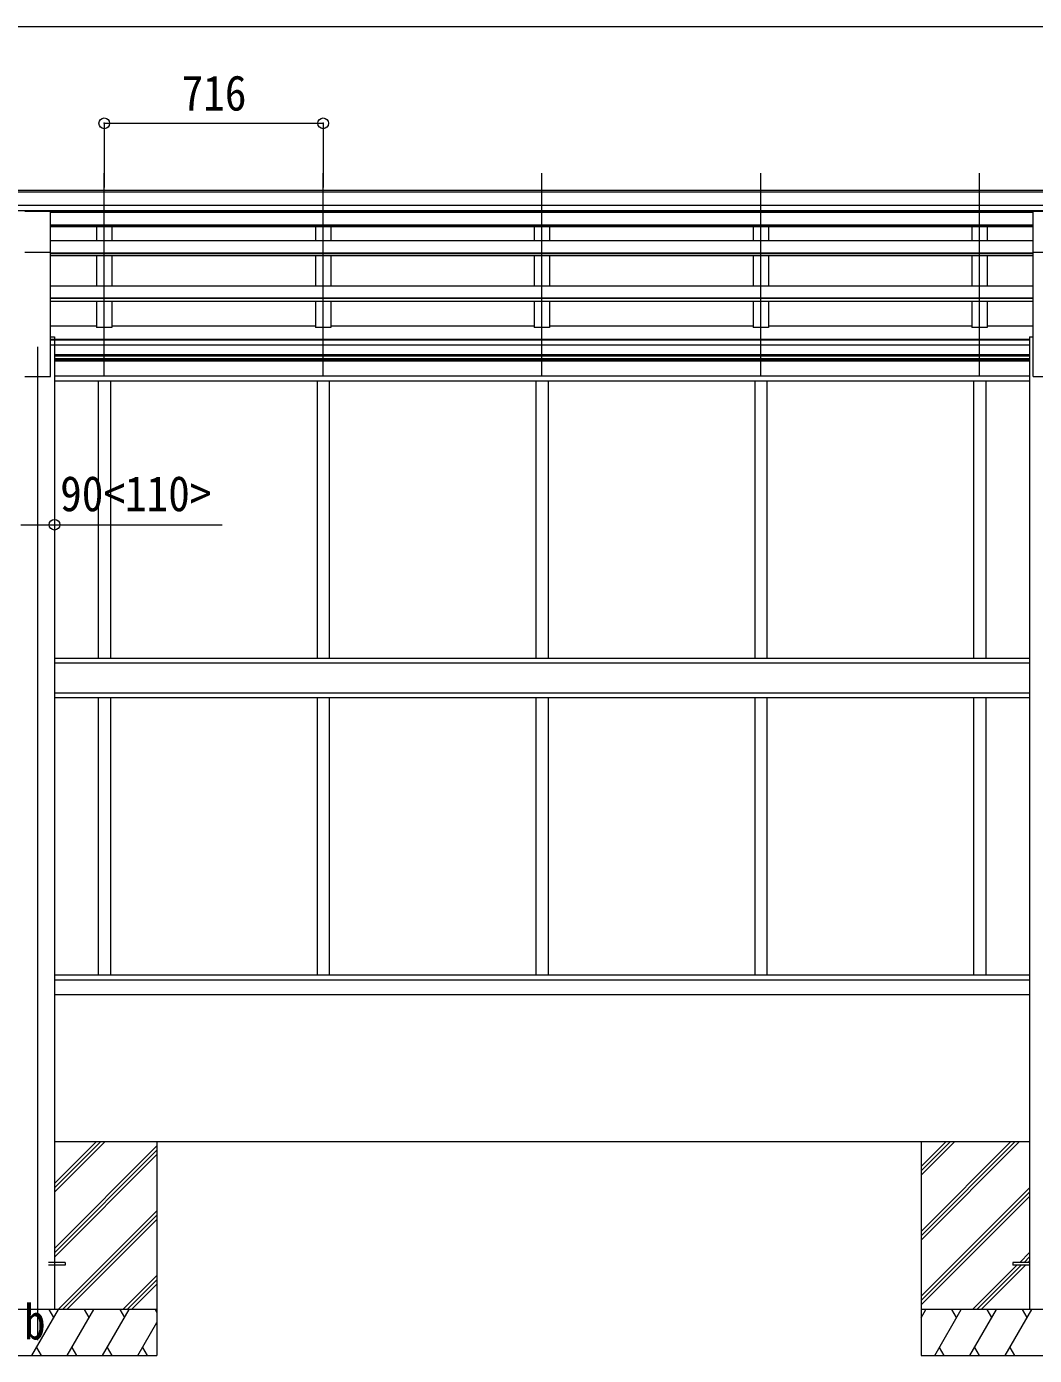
# Model space of a CAD drawing. Units: millimetres at full size, sheet at 1:35; details may follow other scales. Extents: x -9783 to 9892, y -6828 to 6752.
# Drawn here: x -2199 to 1099, y -1717 to 2631 of the extents above; entities that cross this region are included whole.
import ezdxf
from ezdxf.enums import TextEntityAlignment as Align

# ---------------------------------------------------------------- set-up
doc = ezdxf.new("R2010")
doc.units = ezdxf.units.MM
doc.header["$LTSCALE"] = 35
doc.header["$PDMODE"] = 32
doc.header["$PDSIZE"] = 35
for name, color, linetype, lineweight in [('0-0_0', 7, 'Continuous', 9), ('0-1_本体', 4, 'Continuous', 9), ('0-2_部品', 7, 'Continuous', 9), ('0-8_PARTS2', 2, 'Continuous', 9), ('0-A_寸法', 4, 'Continuous', 9), ('1-1_GLASS', 4, 'Continuous', 9), ('1-3_NOTPRINT', 7, 'Continuous', 9)]:
    doc.layers.add(name, color=color, linetype=linetype, lineweight=lineweight)
doc.styles.add('ＭＳ ゴシック', font='')
doc.styles.get('ＭＳ ゴシック').set_extended_font_data('MS Gothic')

msp = doc.modelspace()

# ---------------------------------------------------------------- linework, layer by layer
at = {"layer": '0-0_0'}
for p, q in [((-2107.66, -1017.27), (1082.34, -1017.27)), ((-2107.66, -1183.3), (-1941.63, -1017.27)), ((-2107.66, -1169.16), (-1955.77, -1017.27)), ((-2107.66, -1155.02), (-1969.91, -1017.27)), ((-2107.66, -1367.15), (-1772.46, -1031.95)), ((-1772.46, -1017.27), (-1772.46, -1717.27)), ((727.54, -1017.27), (727.54, -1717.27)), ((727.54, -1311.45), (1021.72, -1017.27)), ((727.54, -1325.59), (1035.86, -1017.27)), ((727.54, -1339.73), (1050.01, -1017.27)), ((727.54, -1127.6), (837.87, -1017.27)), ((727.54, -1113.46), (823.73, -1017.27)), ((727.54, -1099.32), (809.59, -1017.27)), ((-2107.66, -1381.29), (-1772.46, -1046.1)), ((-2107.66, -1395.43), (-1772.46, -1060.24)), ((727.54, -1523.58), (1082.34, -1168.78)), ((727.54, -1537.72), (1082.34, -1182.93)), ((727.54, -1551.87), (1082.34, -1197.07)), ((-2095.65, -1567.27), (-1772.46, -1244.08)), ((-2081.51, -1567.27), (-1772.46, -1258.23)), ((-2067.36, -1567.27), (-1772.46, -1272.37)), ((1050.48, -1412.77), (1082.34, -1380.92)), ((895.98, -1567.27), (1041.48, -1421.77)), ((910.13, -1567.27), (1055.63, -1421.77)), ((924.27, -1567.27), (1069.77, -1421.77)), ((1064.63, -1412.77), (1082.34, -1395.06)), ((1078.77, -1412.77), (1082.34, -1409.2)), ((-1883.52, -1567.27), (-1772.46, -1456.22)), ((-1869.37, -1567.27), (-1772.46, -1470.36)), ((-1855.23, -1567.27), (-1772.46, -1484.5)), ((-1772.46, -1567.27), (-2572.46, -1567.27)), ((-2181.3, -1717.27), (-2094.7, -1567.27)), ((-2109.7, -1593.25), (-2124.7, -1567.27)), ((-2065.83, -1717.27), (-1979.23, -1567.27)), ((-1994.23, -1593.25), (-2009.23, -1567.27)), ((-1950.36, -1717.27), (-1863.76, -1567.27)), ((-1893.76, -1567.27), (-1878.76, -1593.25)), ((-1778.29, -1567.27), (-1772.46, -1577.37)), ((1527.54, -1567.27), (727.54, -1567.27)), ((727.54, -1594.78), (743.42, -1567.27)), ((772.29, -1717.27), (858.89, -1567.27)), ((843.89, -1593.25), (828.89, -1567.27)), ((887.76, -1717.27), (974.36, -1567.27)), ((959.36, -1593.26), (944.36, -1567.27)), ((1003.23, -1717.27), (1089.83, -1567.27)), ((1074.83, -1593.26), (1059.83, -1567.27)), ((-1834.89, -1717.27), (-1772.46, -1609.14)), ((-2166.3, -1691.29), (-2151.3, -1717.27)), ((-2050.83, -1691.29), (-2035.83, -1717.27)), ((-1935.36, -1691.29), (-1920.36, -1717.27)), ((-1819.89, -1691.29), (-1804.89, -1717.27)), ((787.29, -1691.29), (802.29, -1717.27)), ((902.76, -1691.29), (917.76, -1717.27)), ((1018.23, -1691.29), (1033.23, -1717.27)), ((-2572.46, -1717.27), (-1772.46, -1717.27)), ((727.54, -1717.27), (1527.54, -1717.27))]:
    msp.add_line(p, q, dxfattribs=at)
at = {"layer": '0-1_本体'}
for p, q in [((-3370.16, 2095.71), (2334.84, 2095.71)), ((-3370.16, 2090.35), (2334.84, 2090.35)), ((-3370.16, 2046.83), (2344.84, 2046.83)), ((-3370.16, 2029.16), (2344.84, 2029.16)), ((-2120.16, 2026.79), (1094.84, 2026.79)), ((-2120.16, 2023.83), (1094.84, 2023.83)), ((-1969.66, 2026.79), (-1969.66, 2023.83)), ((-1919.66, 2026.79), (-1919.66, 2023.83)), ((-1253.66, 2026.79), (-1253.66, 2023.83)), ((-1203.66, 2026.79), (-1203.66, 2023.83)), ((-537.66, 2026.79), (-537.66, 2023.83)), ((-487.66, 2026.79), (-487.66, 2023.83)), ((178.34, 2026.79), (178.34, 2023.83)), ((228.34, 2026.79), (228.34, 2023.83)), ((894.34, 2026.79), (894.34, 2023.83)), ((944.34, 2026.79), (944.34, 2023.83)), ((-2120.16, 1981.87), (1094.84, 1981.87)), ((-2120.16, 1980.18), (1094.84, 1980.18)), ((-2120.16, 1976.39), (1094.84, 1976.39)), ((-1969.66, 1976.39), (-1969.66, 1930.97)), ((-1919.66, 1976.39), (-1919.66, 1930.97)), ((-1253.66, 1976.39), (-1253.66, 1930.97)), ((-1203.66, 1976.39), (-1203.66, 1930.97)), ((-537.66, 1976.39), (-537.66, 1930.97)), ((-487.66, 1976.39), (-487.66, 1930.97)), ((178.34, 1976.39), (178.34, 1930.97)), ((228.34, 1976.39), (228.34, 1930.97)), ((894.34, 1976.39), (894.34, 1930.97)), ((944.34, 1976.39), (944.34, 1930.97)), ((-2120.16, 1930.97), (1094.84, 1930.97)), ((-2120.16, 1486.18), (-2120.16, 1893.13)), ((-2120.16, 1890.39), (1094.84, 1890.39)), ((-2120.16, 1888.7), (1094.84, 1888.7)), ((-2120.16, 1881.83), (1094.84, 1881.83)), ((-1969.66, 1881.83), (-1969.66, 1782.73)), ((-1919.66, 1881.83), (-1919.66, 1782.73)), ((-1253.66, 1881.83), (-1253.66, 1782.73)), ((-1203.66, 1881.83), (-1203.66, 1782.73)), ((-537.66, 1881.83), (-537.66, 1782.73)), ((-487.66, 1881.83), (-487.66, 1782.73)), ((178.34, 1881.83), (178.34, 1782.73)), ((228.34, 1881.83), (228.34, 1782.73)), ((894.34, 1881.83), (894.34, 1782.73)), ((944.34, 1881.83), (944.34, 1782.73)), ((1094.84, 1486.18), (1094.84, 1893.13)), ((-2120.16, 1782.73), (1094.84, 1782.73)), ((-2120.16, 1743.59), (1094.84, 1743.59)), ((-2120.16, 1741.92), (1094.84, 1741.92)), ((-2120.16, 1732.28), (1094.84, 1732.28)), ((-1969.66, 1732.28), (-1969.66, 1646.78)), ((-1253.66, 1732.28), (-1253.66, 1646.78)), ((-537.66, 1732.28), (-537.66, 1646.78)), ((178.34, 1732.28), (178.34, 1646.78)), ((894.34, 1732.28), (894.34, 1646.78)), ((-2120.16, 1651.99), (-1969.66, 1651.99)), ((-2120.16, 1616.18), (-2107.66, 1616.18)), ((-2107.66, 1616.18), (-2107.66, -1563.82)), ((-1919.66, 1651.99), (-1253.66, 1651.99)), ((-1203.66, 1651.99), (-537.66, 1651.99)), ((-487.66, 1651.99), (178.34, 1651.99)), ((228.34, 1651.99), (894.34, 1651.99)), ((944.34, 1651.99), (1094.84, 1651.99)), ((1082.34, 1616.18), (1094.84, 1616.18)), ((1082.34, 1616.18), (1082.34, -1563.82)), ((-2120.16, 1607.69), (1082.34, 1607.69)), ((-2120.16, 1606.31), (1082.34, 1606.31)), ((-2120.16, 1589.13), (1082.34, 1589.13)), ((-2205.16, 1486.18), (-2120.16, 1486.18)), ((1094.84, 1486.18), (1179.84, 1486.18))]:
    msp.add_line(p, q, dxfattribs=at)
for points in [[(-1919.66, 1732.28), (-1919.66, 1646.78), (-1969.66, 1646.78)], [(-1203.66, 1732.28), (-1203.66, 1646.78), (-1253.66, 1646.78)], [(-487.66, 1732.28), (-487.66, 1646.78), (-537.66, 1646.78)], [(228.34, 1732.28), (228.34, 1646.78), (178.34, 1646.78)], [(944.34, 1732.28), (944.34, 1646.78), (894.34, 1646.78)]]:
    msp.add_lwpolyline(points, dxfattribs=at)
at = {"layer": '0-2_部品'}
for p, q in [((-2205.16, 2027.28), (-2120.16, 2027.28)), ((-2120.16, 1893.13), (-2120.16, 2027.28)), ((1094.84, 2027.28), (1179.84, 2027.28)), ((1094.84, 1893.13), (1094.84, 2027.28)), ((-2205.16, 1893.13), (-2120.16, 1893.13)), ((1094.84, 1893.13), (1179.84, 1893.13))]:
    msp.add_line(p, q, dxfattribs=at)
at = {"layer": '0-2_部品', "color": 4}
for p, q in [((-2072.86, -1412.77), (-2127.66, -1412.77)), ((1027.54, -1412.77), (1027.54, -1421.77)), ((1082.34, -1412.77), (1027.54, -1412.77)), ((1082.34, -1421.77), (1027.54, -1421.77))]:
    msp.add_line(p, q, dxfattribs=at)
msp.add_lwpolyline([(-2072.86, -1412.77), (-2072.86, -1421.77), (-2127.66, -1421.77)], dxfattribs=at)
at = {"layer": '0-8_PARTS2'}
for p, q in [((-1944.66, 1488.93), (-1944.66, 2151.46)), ((-1228.66, 1488.93), (-1228.66, 2151.46)), ((-512.66, 1488.93), (-512.66, 2151.46)), ((203.34, 1488.93), (203.34, 2151.46)), ((919.34, 1488.93), (919.34, 2151.46)), ((-2162.66, 1582.73), (-2162.66, -1667.27))]:
    msp.add_line(p, q, dxfattribs=at)
at = {"layer": '0-A_寸法', "color": 6}
for p, q in [((-3376.66, 2631.08), (2351.34, 2631.08)), ((-1944.66, 2314.47), (-1228.66, 2314.47)), ((-1944.66, 2314.47), (-1944.66, 2104.82)), ((-1228.66, 2314.47), (-1228.66, 2104.82))]:
    msp.add_line(p, q, dxfattribs=at)
msp.add_lwpolyline([(-2217.66, 1001.09), (-2107.66, 1001.09), (-1559.13, 1001.09)], dxfattribs=at)
for p in [(-1944.66, 2314.47), (-1228.66, 2314.47), (-2107.66, 1001.09)]:
    msp.add_point(p, dxfattribs=at)
at = {"layer": '1-1_GLASS'}
for p, q in [((-2107.66, 1557.62), (1082.34, 1557.62)), ((-2107.66, 1554.12), (1082.34, 1554.12)), ((-2107.66, 1545.12), (1082.34, 1545.12)), ((-2107.66, 1541.62), (1082.34, 1541.62)), ((1082.34, 1536.62), (-2107.66, 1536.62)), ((-2107.66, 1488.12), (1082.34, 1488.12)), ((-2107.66, 1472.12), (1082.34, 1472.12)), ((-1964.66, 1472.61), (-1964.66, 564.61)), ((-1924.66, 1472.61), (-1924.66, 564.61)), ((-1248.66, 1472.12), (-1248.66, 564.61)), ((-1208.66, 1472.12), (-1208.66, 564.61)), ((-532.66, 1472.12), (-532.66, 564.61)), ((-492.66, 1472.12), (-492.66, 564.61)), ((183.34, 1472.61), (183.34, 564.61)), ((223.34, 1472.61), (223.34, 564.61)), ((899.34, 1472.61), (899.34, 564.61)), ((939.34, 1472.61), (939.34, 564.61)), ((-1964.66, 435.61), (-1964.66, -471.88)), ((-1924.66, 435.61), (-1924.66, -471.88)), ((-1248.66, 435.61), (-1248.66, -471.88)), ((-1208.66, 435.61), (-1208.66, -471.88)), ((-532.66, 435.61), (-532.66, -471.88)), ((-492.66, 435.61), (-492.66, -471.88)), ((183.34, 435.61), (183.34, -471.88)), ((223.34, 435.61), (223.34, -471.88)), ((899.34, 435.61), (899.34, -471.88)), ((939.34, 435.61), (939.34, -471.88)), ((-2107.66, -471.88), (1082.34, -471.88)), ((-2107.66, -487.88), (1082.34, -487.88)), ((-2107.66, -536.38), (1082.34, -536.38))]:
    msp.add_line(p, q, dxfattribs=at)
at = {"layer": '1-3_NOTPRINT', "color": 4}
for p, q in [((-2107.66, 564.61), (1082.34, 564.61)), ((-2107.66, 549.12), (1082.34, 549.12)), ((-2107.66, 451.12), (1082.34, 451.12)), ((-2107.66, 435.61), (1082.34, 435.61))]:
    msp.add_line(p, q, dxfattribs=at)

# ---------------------------------------------------------------- texts
at = {"layer": '0-A_寸法', "color": 7, "style": 'ＭＳ ゴシック', "width": 0.9}
for s, p in [('716', (-1691.66, 2321.47)), ('90<110>', (-2089.03, 1010.59)), ('b', (-2207.46, -1699.29))]:
    msp.add_text(s, height=115.5, dxfattribs=at).set_placement(p, align=Align.BOTTOM_LEFT)

doc.saveas('drawing.dxf')
